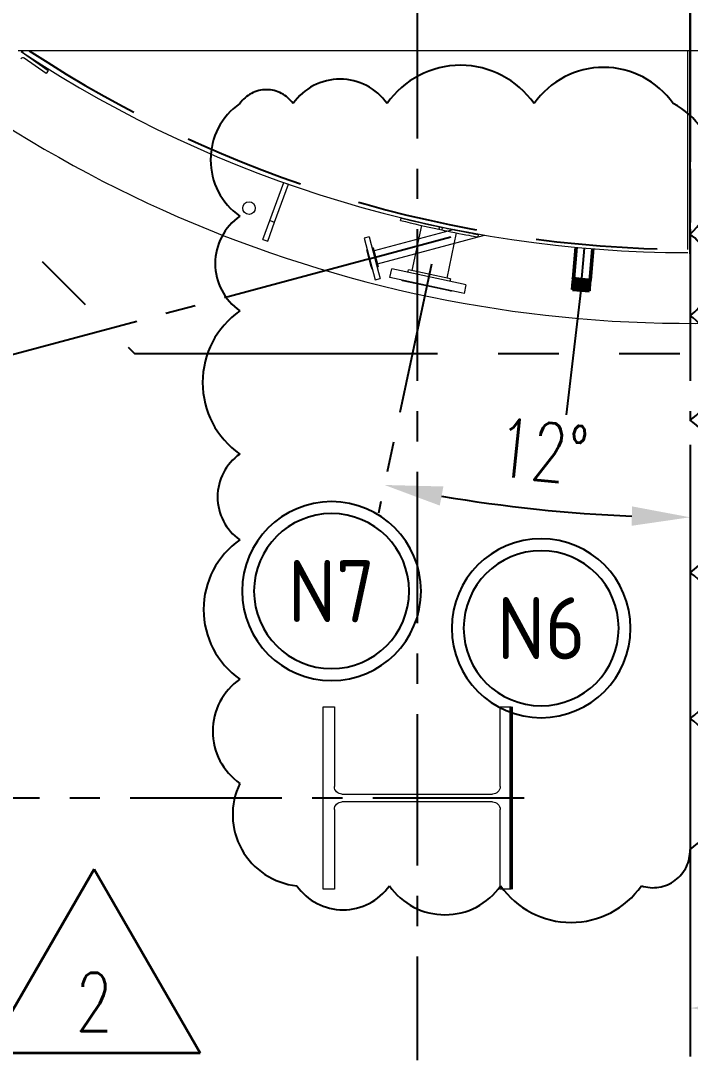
# Model space of a CAD drawing. Header units: inches. Extents: x 0 to 4731, y 0 to 1632.
# Drawn here: x 277.9 to 344.1, y 838.8 to 941.7 of the extents above; entities that cross this region are included whole.
import ezdxf
from ezdxf.enums import TextEntityAlignment as Align

# ---------------------------------------------------------------- set-up
doc = ezdxf.new("R2010")
doc.units = ezdxf.units.IN
doc.header["$LTSCALE"] = 48
doc.header["$MEASUREMENT"] = 0
for name, pattern in [('CENTER', [2, 1.25, -0.25, 0.25, -0.25]), ('CENTER2', [1.125, 0.75, -0.125, 0.125, -0.125]), ('HIDDEN', [0.375, 0.25, -0.125]), ('PHANTOM2', [1.25, 0.625, -0.125, 0.125, -0.125, 0.125, -0.125])]:
    doc.linetypes.add(name, pattern=pattern)
for name, color, linetype, lineweight in [('AM_0', 7, 'Continuous', 50), ('AM_11', 92, 'PHANTOM2', 25), ('AM_4', 93, 'Continuous', 25), ('AM_5', 92, 'Continuous', 25), ('AM_6', 140, 'Continuous', 35), ('AM_7', 142, 'CENTER', 25), ('Equipment-AM_0', 7, 'Continuous', 50), ('Equipment-AM_3', 6, 'HIDDEN', 25), ('Equipment-AM_5', 92, 'Continuous', 25), ('Equipment-AM_7', 142, 'CENTER', 25)]:
    doc.layers.add(name, color=color, linetype=linetype, lineweight=lineweight)
doc.styles.add('simplex', font='simplex.shx', dxfattribs={"width": 0.75})
doc.styles.get("Standard").update_dxf_attribs({"font": 'ROMANS.SHX', "width": 0.7})
doc.styles.add('XT07_0', font='isocp.shx', dxfattribs={"width": 0.9, "height": 7})
doc.dimstyles.new('METSOPOWER_ANSI$2', dxfattribs={"dimtxt": 0.12, "dimasz": 0.12, "dimexe": 0.1, "dimexo": 0.05, "dimgap": 0.06, "dimtad": 1, "dimzin": 12, "dimdsep": 46, "dimlunit": 3, "dimtxsty": 'Standard', "dimcen": 0, "dimclrd": 256, "dimclre": 256, "dimclrt": 140, "dimadec": 0, "dimazin": 2, "dimtp": 0.1, "dimtm": 0.1, "dimtfac": 0.71, "dimtmove": 0, "dimatfit": 3, "dimfxl": 1, "dimtzin": 7, "dimlwd": -1, "dimlwe": -1, "dimarcsym": 1})
doc.dimstyles.new('VALMET_ANSI$2', dxfattribs={"dimtxt": 0.12, "dimasz": 0.12, "dimexe": 0.1, "dimexo": 0.05, "dimgap": 0.06, "dimtad": 1, "dimdec": 5, "dimzin": 7, "dimdsep": 46, "dimlunit": 4, "dimtxsty": 'Standard', "dimcen": 0, "dimclrd": 256, "dimclre": 256, "dimclrt": 140, "dimadec": 0, "dimazin": 2, "dimtp": 0.1, "dimtm": 0.1, "dimtfac": 0.71, "dimtdec": 5, "dimtofl": 0, "dimtmove": 0, "dimatfit": 3, "dimfxl": 1, "dimfrac": 2, "dimtolj": 1, "dimtzin": 7, "dimlwd": -1, "dimlwe": -1, "dimarcsym": 1})

# ---------------------------------------------------------------- blocks, each defined once
blk = doc.blocks.new('*U420')
at = {"layer": 'AM_7', "color": 0, "transparency": 16777216}
blk.add_line((0, -120.12), (0, -24), dxfattribs=at)
blk = doc.blocks.new('ERT')
at = {"layer": 'Equipment-AM_0', "lineweight": 18}
for p, q in [((314.369, 1479.721), (314.004, 1479.721)), ((314.004, 1479.721), (314.004, 1473.701)), ((314.369, 1477.091), (314.369, 1479.721)), ((319.839, 1479.721), (319.839, 1477.091)), ((320.204, 1479.721), (319.839, 1479.721)), ((319.589, 1476.841), (314.619, 1476.841)), ((314.619, 1476.581), (319.589, 1476.581)), ((314.369, 1473.701), (314.369, 1476.331)), ((319.839, 1476.331), (319.839, 1473.701)), ((314.004, 1473.701), (314.369, 1473.701)), ((319.839, 1473.701), (320.204, 1473.701))]:
    blk.add_line(p, q, dxfattribs=at)
at = {"layer": 'Equipment-AM_0'}
blk.add_line((320.204, 1479.721), (320.204, 1473.701), dxfattribs=at)
at = {"layer": 'Equipment-AM_0', "lineweight": 18}
for centre, start, end in [((314.619, 1477.091), 180, 270), ((319.589, 1477.091), 270, 0), ((314.619, 1476.331), 90, 180), ((319.589, 1476.331), 0, 90)]:
    blk.add_arc(centre, 0.25, start, end, dxfattribs=at)
blk = doc.blocks.new('*D607')
at = {"layer": 'Defpoints', "color": 0, "transparency": 16777216}
for p in [(344.1, 1497.03), (370.47, 921.64), (344.1, 902.08), (381.35, 873.24), (358.46, 844.44)]:
    blk.add_point(p, dxfattribs=at)
at = {"layer": 'Equipment-AM_5', "linetype": 'ByBlock', "transparency": 16777216}
for p, q in [((344.1, 899.68), (344.1, 839.11)), ((381.87, 870.89), (387.92, 843.97))]:
    blk.add_line(p, q, dxfattribs=at)
blk.add_arc((344.1, 1038.94), 195.03, 271.6922, 280.9748, dxfattribs=at)
at = {"layer": 'Equipment-AM_5', "transparency": 16777216}
for points in [[(381.04, 848.41), (381.43, 846.53), (386.87, 848.65)], [(349.88, 843.03), (349.85, 844.95), (344.1, 843.91)]]:
    blk.add_solid(points, dxfattribs=at)
at = {"layer": 'Equipment-AM_5', "color": 140, "transparency": 16777216, "insert": (364.98, 850.82), "char_height": 5.76, "attachment_point": 5, "rotation": 6.3335, "bg_fill": 3, "box_fill_scale": 1.25, "bg_fill_color": 256, "bg_fill_true_color": 13158600, "bg_fill_transparency": 0}
blk.add_mtext('12.7°', dxfattribs=at)
blk = doc.blocks.new('XA16S')
at = {"layer": 'AM_4'}
for radius in [7.5, 6.5]:
    blk.add_circle((0, -7.5), radius, dxfattribs=at)
at = {"layer": 'AM_6', "style": 'XT07_0', "width": 0.9}
blk.add_attdef('?', text='', height=7, dxfattribs=at).set_placement((0, -7.5), align=Align.MIDDLE)
blk = doc.blocks.new('*D683')
at = {"layer": 'Defpoints', "color": 0, "transparency": 16777216}
for p in [(344.1, 1497.03), (318.52, 917.56), (344.1, 902.08), (323.85, 893.94), (313.25, 892.9)]:
    blk.add_point(p, dxfattribs=at)
at = {"layer": 'Equipment-AM_5', "linetype": 'ByBlock', "transparency": 16777216}
blk.add_line((344.1, 899.68), (344.1, 887.71), dxfattribs=at)
blk.add_arc((344.1, 1037.43), 144.92, 260.2278, 267.7226, dxfattribs=at)
at = {"layer": 'Equipment-AM_5', "transparency": 16777216}
for points in [[(319.33, 893.67), (319.69, 895.56), (313.85, 895.71)], [(338.36, 893.59), (338.33, 891.67), (344.1, 892.51)]]:
    blk.add_solid(points, dxfattribs=at)
at = {"layer": 'Equipment-AM_5', "color": 140, "transparency": 16777216, "insert": (329.5, 899.04), "char_height": 5.76, "attachment_point": 5, "rotation": 353.9752}
blk.add_mtext('\\A1;12°', dxfattribs=at)
blk = doc.blocks.new('*D684')
at = {"layer": 'Defpoints', "color": 0, "transparency": 16777216}
for p in [(344.1, 1497.03), (340.01, 1439.29), (331.84, 1438.76), (333.28, 1426.43), (344.1, 902.08)]:
    blk.add_point(p, dxfattribs=at)
at = {"layer": 'Equipment-AM_5', "linetype": 'ByBlock', "transparency": 16777216}
blk.add_arc((344.1, 1333.9), 105.47, 93.1295, 93.5419, dxfattribs=at)
at = {"layer": 'Equipment-AM_5', "transparency": 16777216}
for points in [[(337.67, 1438.21), (337.5, 1440.12), (331.85, 1438.65)], [(338.32, 1440.17), (338.37, 1438.25), (344.1, 1439.37)]]:
    blk.add_solid(points, dxfattribs=at)
at = {"layer": 'Equipment-AM_5', "color": 140, "transparency": 16777216, "insert": (337.53, 1444.93), "char_height": 5.76, "attachment_point": 5, "rotation": 3.3888}
blk.add_mtext('\\A1;7°', dxfattribs=at)
blk = doc.blocks.new('Revision Triangle')
at = {"layer": 'AM_6'}
for p, q in [((-0.2188, 0), (0, 0.3789)), ((0, 0.3789), (0.2188, 0)), ((-0.2188, 0), (0.2188, 0))]:
    blk.add_line(p, q, dxfattribs=at)
at = {"layer": 'AM_6', "style": 'simplex', "width": 0.75}
blk.add_attdef('X', text='', height=0.12, dxfattribs=at).set_placement((-0.0001, 0.0447), align=Align.CENTER)

msp = doc.modelspace()

# ---------------------------------------------------------------- linework, layer by layer
at = {"layer": 'AM_0'}
for p, q in [((332.554196, 916.151345), (332.840247, 919.264599)), ((334.493655, 919.116755), (334.202659, 915.949671)), ((332.545047, 916.051765), (332.54619, 916.064212)), ((332.554196, 916.151345), (332.54619, 916.064212)), ((332.54619, 916.064212), (332.602949, 916.090379)), ((332.5938, 915.990798), (332.596087, 916.015693)), ((332.602949, 916.090379), (332.605237, 916.115274)), ((332.454694, 915.068407), (332.4627, 915.15554)), ((332.454694, 915.068407), (334.107731, 914.916523)), ((332.4627, 915.15554), (332.463844, 915.167987)), ((332.47185, 915.25512), (332.472993, 915.267568)), ((332.480999, 915.354701), (332.482143, 915.367148)), ((332.490149, 915.454281), (332.491293, 915.466729)), ((332.499299, 915.553862), (332.500442, 915.566309)), ((332.508448, 915.653442), (332.509592, 915.66589)), ((332.517598, 915.753023), (332.518742, 915.76547)), ((332.520603, 915.194154), (332.52289, 915.219049)), ((332.526747, 915.852603), (332.527891, 915.865051)), ((332.529752, 915.293734), (332.53204, 915.318629)), ((332.535897, 915.952184), (332.537041, 915.964632)), ((332.538902, 915.393315), (332.541189, 915.41821)), ((332.548052, 915.492895), (332.550339, 915.517791)), ((332.557201, 915.592476), (332.559489, 915.617371)), ((332.566351, 915.692056), (332.568638, 915.716952)), ((332.5755, 915.791637), (332.577788, 915.816532)), ((332.58465, 915.891218), (332.586937, 915.916113)), ((334.063553, 915.02728), (334.06129, 915.002651)), ((334.072703, 915.12686), (334.07044, 915.102231)), ((334.081852, 915.226441), (334.079589, 915.201812)), ((334.091002, 915.326021), (334.088739, 915.301392)), ((334.100152, 915.425602), (334.097889, 915.400973)), ((334.109301, 915.525183), (334.107038, 915.500553)), ((334.112306, 914.966313), (334.107731, 914.916523)), ((334.118451, 915.624763), (334.116188, 915.600134)), ((334.121456, 915.065894), (334.120312, 915.053446)), ((334.1276, 915.724344), (334.125338, 915.699714)), ((334.130605, 915.165474), (334.129462, 915.153027)), ((334.13675, 915.823924), (334.134487, 915.799295)), ((334.139755, 915.265055), (334.138611, 915.252607)), ((334.1459, 915.923505), (334.143637, 915.898875)), ((334.148905, 915.364636), (334.147761, 915.352188)), ((334.158054, 915.464216), (334.15691, 915.451769)), ((334.167204, 915.563797), (334.16606, 915.551349)), ((334.176353, 915.663377), (334.17521, 915.65093)), ((334.185503, 915.762958), (334.184359, 915.75051)), ((334.194653, 915.862538), (334.193509, 915.850091))]:
    msp.add_line(p, q, dxfattribs=at)
at = {"layer": 'AM_0', "flags": 128}
for points in [[(332.542246, 915.965889), (332.570505, 915.978991), (332.59876, 915.992094)], [(334.190871, 915.849823), (334.193509, 915.850091), (334.178045, 915.854609), (334.130975, 915.862142), (334.054832, 915.872272), (333.953136, 915.884682), (333.82739, 915.899437), (333.684356, 915.915742), (333.531034, 915.93288), (333.369278, 915.950928), (333.207521, 915.968976), (333.054199, 915.986113), (332.911166, 916.002419), (332.785419, 916.017173), (332.683723, 916.029583), (332.607581, 916.039713), (332.560511, 916.047246), (332.545047, 916.051765)], [(334.192108, 915.863282), (334.179189, 915.867057), (334.132119, 915.87459), (334.055976, 915.88472), (333.95428, 915.89713), (333.828534, 915.911884), (333.6855, 915.92819), (333.532178, 915.945327), (333.370421, 915.963375), (333.208665, 915.981423), (333.055343, 915.998561), (332.912309, 916.014866), (332.786563, 916.029621), (332.684867, 916.04203), (332.608724, 916.052161), (332.561654, 916.059694), (332.54619, 916.064212)], [(332.600729, 916.013515), (332.575334, 916.031547), (332.549936, 916.049579)], [(334.200021, 915.949404), (334.202659, 915.949671), (334.187194, 915.95419), (334.140125, 915.961723), (334.063982, 915.971853), (333.962286, 915.984263), (333.836539, 915.999017), (333.693506, 916.015323), (333.540184, 916.03246), (333.378427, 916.050508), (333.216671, 916.068556), (333.063349, 916.085694), (332.920315, 916.101999), (332.794569, 916.116754), (332.692873, 916.129163), (332.61673, 916.139294), (332.56966, 916.146826), (332.554196, 916.151345)], [(332.609878, 916.113096), (332.584483, 916.131128), (332.559086, 916.14916)], [(334.13196, 915.799796), (334.120026, 915.803453), (334.076044, 915.810702), (334.004886, 915.820375), (333.90984, 915.832173), (333.792313, 915.846173), (333.658625, 915.861619), (333.51532, 915.877836), (333.364131, 915.894914), (333.212942, 915.911991), (333.069637, 915.928208), (332.93595, 915.943655), (332.818423, 915.957654), (332.723376, 915.969453), (332.652218, 915.979125), (332.608237, 915.986374), (332.5938, 915.990798)], [(334.141109, 915.899377), (334.129175, 915.903034), (334.085194, 915.910283), (334.014035, 915.919955), (333.918989, 915.931754), (333.801462, 915.945753), (333.667775, 915.9612), (333.52447, 915.977417), (333.373281, 915.994494), (333.222092, 916.011571), (333.078787, 916.027788), (332.945099, 916.043235), (332.827572, 916.057234), (332.732526, 916.069033), (332.661368, 916.078705), (332.617386, 916.085954), (332.602949, 916.090379)], [(334.13675, 915.823924), (334.122313, 915.828348), (334.078332, 915.835598), (334.007173, 915.84527), (333.912127, 915.857069), (333.7946, 915.871068), (333.660913, 915.886515), (333.517607, 915.902732), (333.366419, 915.919809), (333.21523, 915.936886), (333.071924, 915.953103), (332.938237, 915.96855), (332.82071, 915.982549), (332.725664, 915.994348), (332.654505, 916.00402), (332.610524, 916.011269), (332.604323, 916.013169)], [(334.1459, 915.923505), (334.131463, 915.927929), (334.087481, 915.935178), (334.016323, 915.94485), (333.921277, 915.956649), (333.80375, 915.970648), (333.670062, 915.986095), (333.526757, 916.002312), (333.375568, 916.019389), (333.224379, 916.036466), (333.081074, 916.052683), (332.947387, 916.06813), (332.82986, 916.082129), (332.734813, 916.093928), (332.663655, 916.1036), (332.619674, 916.11085), (332.613473, 916.11275)], [(334.109761, 914.967057), (334.096842, 914.970832), (334.049772, 914.978365), (333.97363, 914.988495), (333.871933, 915.000905), (333.746187, 915.015659), (333.603153, 915.031965), (333.449831, 915.049102), (333.288075, 915.06715), (333.126319, 915.085198), (332.972997, 915.102336), (332.829963, 915.118641), (332.704217, 915.133396), (332.60252, 915.145806), (332.526378, 915.155936), (332.479308, 915.163469), (332.463844, 915.167987), (332.472914, 915.168907)], [(332.46905, 915.169245), (332.497308, 915.182347), (332.525563, 915.195449)], [(334.117674, 915.053179), (334.120312, 915.053446), (334.104848, 915.057965), (334.057778, 915.065498), (333.981636, 915.075628), (333.879939, 915.088038), (333.754193, 915.102792), (333.611159, 915.119098), (333.457837, 915.136235), (333.296081, 915.154283), (333.134324, 915.172331), (332.981003, 915.189469), (332.837969, 915.205774), (332.712223, 915.220529), (332.610526, 915.232939), (332.534384, 915.243069), (332.487314, 915.250602), (332.47185, 915.25512)], [(334.118911, 915.066637), (334.105992, 915.070412), (334.058922, 915.077945), (333.982779, 915.088076), (333.881083, 915.100485), (333.755337, 915.11524), (333.612303, 915.131545), (333.458981, 915.148683), (333.297225, 915.166731), (333.135468, 915.184779), (332.982146, 915.201916), (332.839113, 915.218222), (332.713366, 915.232976), (332.61167, 915.245386), (332.535527, 915.255516), (332.488458, 915.263049), (332.472993, 915.267568), (332.482064, 915.268487)], [(332.527532, 915.216871), (332.502137, 915.234903), (332.476739, 915.252935)], [(332.478199, 915.268825), (332.506457, 915.281927), (332.534713, 915.29503)], [(334.126824, 915.152759), (334.129462, 915.153027), (334.113998, 915.157545), (334.066928, 915.165078), (333.990785, 915.175209), (333.889089, 915.187618), (333.763343, 915.202373), (333.620309, 915.218678), (333.466987, 915.235816), (333.305231, 915.253864), (333.143474, 915.271912), (332.990152, 915.289049), (332.847118, 915.305355), (332.721372, 915.320109), (332.619676, 915.332519), (332.543533, 915.342649), (332.496463, 915.350182), (332.480999, 915.354701)], [(334.130605, 915.165474), (334.115141, 915.169993), (334.068071, 915.177526), (333.991929, 915.187656), (333.890233, 915.200066), (333.764486, 915.21482), (333.621453, 915.231126), (333.468131, 915.248263), (333.306374, 915.266311), (333.144618, 915.284359), (332.991296, 915.301497), (332.848262, 915.317802), (332.722516, 915.332557), (332.62082, 915.344967), (332.544677, 915.355097), (332.497607, 915.36263), (332.482143, 915.367148), (332.491213, 915.368068)], [(332.536681, 915.316452), (332.511286, 915.334484), (332.485889, 915.352516)], [(332.487349, 915.368406), (332.515607, 915.381508), (332.543863, 915.39461)], [(334.135974, 915.25234), (334.138611, 915.252607), (334.123147, 915.257126), (334.076077, 915.264659), (333.999935, 915.274789), (333.898239, 915.287199), (333.772492, 915.301953), (333.629458, 915.318259), (333.476137, 915.335396), (333.31438, 915.353444), (333.152624, 915.371492), (332.999302, 915.38863), (332.856268, 915.404935), (332.730522, 915.41969), (332.628825, 915.4321), (332.552683, 915.44223), (332.505613, 915.449763), (332.490149, 915.454281)], [(334.139755, 915.265055), (334.124291, 915.269574), (334.077221, 915.277107), (334.001078, 915.287237), (333.899382, 915.299647), (333.773636, 915.314401), (333.630602, 915.330706), (333.47728, 915.347844), (333.315524, 915.365892), (333.153767, 915.38394), (333.000446, 915.401077), (332.857412, 915.417383), (332.731665, 915.432137), (332.629969, 915.444547), (332.553827, 915.454677), (332.506757, 915.46221), (332.491293, 915.466729), (332.500363, 915.467648)], [(332.545831, 915.416032), (332.520436, 915.434064), (332.495038, 915.452096)], [(332.496498, 915.467986), (332.524757, 915.481089), (332.553012, 915.494191)], [(334.145123, 915.351921), (334.147761, 915.352188), (334.132297, 915.356707), (334.085227, 915.364239), (334.009084, 915.37437), (333.907388, 915.386779), (333.781642, 915.401534), (333.638608, 915.417839), (333.485286, 915.434977), (333.32353, 915.453025), (333.161773, 915.471073), (333.008451, 915.48821), (332.865418, 915.504516), (332.739671, 915.51927), (332.637975, 915.53168), (332.561832, 915.54181), (332.514763, 915.549343), (332.499299, 915.553862)], [(334.14636, 915.365379), (334.13344, 915.369154), (334.086371, 915.376687), (334.010228, 915.386817), (333.908532, 915.399227), (333.782786, 915.413981), (333.639752, 915.430287), (333.48643, 915.447424), (333.324673, 915.465472), (333.162917, 915.483521), (333.009595, 915.500658), (332.866561, 915.516963), (332.740815, 915.531718), (332.639119, 915.544128), (332.562976, 915.554258), (332.515906, 915.561791), (332.500442, 915.566309), (332.509513, 915.567229)], [(332.55498, 915.515613), (332.529586, 915.533645), (332.504188, 915.551677)], [(332.505648, 915.567567), (332.533906, 915.580669), (332.562162, 915.593771)], [(334.154273, 915.451501), (334.15691, 915.451769), (334.141446, 915.456287), (334.094377, 915.46382), (334.018234, 915.47395), (333.916538, 915.48636), (333.790791, 915.501114), (333.647758, 915.51742), (333.494436, 915.534557), (333.332679, 915.552605), (333.170923, 915.570654), (333.017601, 915.587791), (332.874567, 915.604096), (332.748821, 915.618851), (332.647125, 915.631261), (332.570982, 915.641391), (332.523912, 915.648924), (332.508448, 915.653442)], [(334.155509, 915.46496), (334.14259, 915.468735), (334.09552, 915.476268), (334.019378, 915.486398), (333.917681, 915.498808), (333.791935, 915.513562), (333.648901, 915.529868), (333.495579, 915.547005), (333.333823, 915.565053), (333.172067, 915.583101), (333.018745, 915.600238), (332.875711, 915.616544), (332.749965, 915.631298), (332.648268, 915.643708), (332.572126, 915.653838), (332.525056, 915.661371), (332.509592, 915.66589), (332.518662, 915.666809)], [(332.56413, 915.615193), (332.538735, 915.633225), (332.513338, 915.651257)], [(332.514798, 915.667147), (332.543056, 915.68025), (332.571311, 915.693352)], [(334.163423, 915.551082), (334.16606, 915.551349), (334.150596, 915.555868), (334.103526, 915.563401), (334.027384, 915.573531), (333.925687, 915.585941), (333.799941, 915.600695), (333.656907, 915.617001), (333.503585, 915.634138), (333.341829, 915.652186), (333.180073, 915.670234), (333.026751, 915.687371), (332.883717, 915.703677), (332.757971, 915.718431), (332.656274, 915.730841), (332.580132, 915.740971), (332.533062, 915.748504), (332.517598, 915.753023)], [(334.164659, 915.56454), (334.15174, 915.568315), (334.10467, 915.575848), (334.028527, 915.585978), (333.926831, 915.598388), (333.801085, 915.613143), (333.658051, 915.629448), (333.504729, 915.646585), (333.342973, 915.664634), (333.181216, 915.682682), (333.027894, 915.699819), (332.884861, 915.716125), (332.759114, 915.730879), (332.657418, 915.743289), (332.581275, 915.753419), (332.534206, 915.760952), (332.518742, 915.76547), (332.527812, 915.76639)], [(334.058763, 915.003152), (334.046829, 915.006809), (334.002847, 915.014058), (333.931689, 915.02373), (333.836643, 915.035529), (333.719116, 915.049528), (333.585428, 915.064975), (333.442123, 915.081192), (333.290934, 915.098269), (333.139745, 915.115346), (332.99644, 915.131563), (332.862753, 915.14701), (332.745226, 915.161009), (332.65018, 915.172808), (332.579021, 915.18248), (332.53504, 915.18973), (332.520603, 915.194154)], [(332.57328, 915.714774), (332.547885, 915.732806), (332.522487, 915.750838)], [(332.523947, 915.766728), (332.552205, 915.77983), (332.580461, 915.792932)], [(334.172572, 915.650662), (334.17521, 915.65093), (334.159746, 915.655448), (334.112676, 915.662981), (334.036533, 915.673111), (333.934837, 915.685521), (333.809091, 915.700275), (333.666057, 915.716581), (333.512735, 915.733718), (333.350979, 915.751767), (333.189222, 915.769815), (333.0359, 915.786952), (332.892866, 915.803258), (332.76712, 915.818012), (332.665424, 915.830422), (332.589281, 915.840552), (332.542212, 915.848085), (332.526747, 915.852603)], [(334.176353, 915.663377), (334.160889, 915.667896), (334.11382, 915.675429), (334.037677, 915.685559), (333.935981, 915.697969), (333.810234, 915.712723), (333.667201, 915.729029), (333.513879, 915.746166), (333.352122, 915.764214), (333.190366, 915.782262), (333.037044, 915.7994), (332.89401, 915.815705), (332.768264, 915.830459), (332.666568, 915.842869), (332.590425, 915.852999), (332.543355, 915.860532), (332.527891, 915.865051), (332.536961, 915.865971)], [(334.067912, 915.102732), (334.055978, 915.106389), (334.011997, 915.113639), (333.940839, 915.123311), (333.845792, 915.13511), (333.728265, 915.149109), (333.594578, 915.164556), (333.451273, 915.180773), (333.300084, 915.19785), (333.148895, 915.214927), (333.00559, 915.231144), (332.871902, 915.246591), (332.754375, 915.26059), (332.659329, 915.272389), (332.588171, 915.282061), (332.544189, 915.28931), (332.529752, 915.293734)], [(334.063553, 915.02728), (334.049116, 915.031704), (334.005135, 915.038953), (333.933976, 915.048625), (333.83893, 915.060424), (333.721403, 915.074423), (333.587716, 915.08987), (333.444411, 915.106087), (333.293222, 915.123164), (333.142033, 915.140241), (332.998728, 915.156458), (332.86504, 915.171905), (332.747513, 915.185904), (332.652467, 915.197703), (332.581308, 915.207376), (332.537327, 915.214625), (332.531126, 915.216525)], [(332.582429, 915.814354), (332.557034, 915.832386), (332.531637, 915.850418)], [(332.533097, 915.866309), (332.561355, 915.879411), (332.589611, 915.892513)], [(334.181722, 915.750243), (334.184359, 915.75051), (334.168895, 915.755029), (334.121825, 915.762562), (334.045683, 915.772692), (333.943987, 915.785102), (333.81824, 915.799856), (333.675206, 915.816162), (333.521885, 915.833299), (333.360128, 915.851347), (333.198372, 915.869395), (333.04505, 915.886533), (332.902016, 915.902838), (332.77627, 915.917592), (332.674574, 915.930002), (332.598431, 915.940132), (332.551361, 915.947665), (332.535897, 915.952184)], [(334.185503, 915.762958), (334.170039, 915.767476), (334.122969, 915.775009), (334.046827, 915.785139), (333.94513, 915.797549), (333.819384, 915.812304), (333.67635, 915.828609), (333.523028, 915.845747), (333.361272, 915.863795), (333.199515, 915.881843), (333.046194, 915.89898), (332.90316, 915.915286), (332.777413, 915.93004), (332.675717, 915.94245), (332.599575, 915.95258), (332.552505, 915.960113), (332.537041, 915.964632), (332.546111, 915.965551)], [(334.077062, 915.202313), (334.065128, 915.20597), (334.021147, 915.213219), (333.949988, 915.222891), (333.854942, 915.23469), (333.737415, 915.248689), (333.603728, 915.264136), (333.460422, 915.280353), (333.309233, 915.29743), (333.158045, 915.314507), (333.014739, 915.330724), (332.881052, 915.346171), (332.763525, 915.36017), (332.668479, 915.371969), (332.59732, 915.381641), (332.553339, 915.388891), (332.538902, 915.393315)], [(334.072703, 915.12686), (334.058266, 915.131285), (334.014284, 915.138534), (333.943126, 915.148206), (333.84808, 915.160005), (333.730553, 915.174004), (333.596865, 915.189451), (333.45356, 915.205668), (333.302371, 915.222745), (333.151182, 915.239822), (333.007877, 915.256039), (332.87419, 915.271486), (332.756663, 915.285485), (332.661617, 915.297284), (332.590458, 915.306956), (332.546477, 915.314205), (332.540276, 915.316105)], [(332.591579, 915.913935), (332.566184, 915.931967), (332.540786, 915.949999)], [(334.086211, 915.301893), (334.074277, 915.305551), (334.030296, 915.3128), (333.959138, 915.322472), (333.864092, 915.334271), (333.746565, 915.34827), (333.612877, 915.363717), (333.469572, 915.379934), (333.318383, 915.397011), (333.167194, 915.414088), (333.023889, 915.430305), (332.890202, 915.445752), (332.772675, 915.459751), (332.677628, 915.47155), (332.60647, 915.481222), (332.562489, 915.488471), (332.548052, 915.492895)], [(334.081852, 915.226441), (334.067415, 915.230865), (334.023434, 915.238114), (333.952276, 915.247786), (333.857229, 915.259585), (333.739702, 915.273584), (333.606015, 915.289031), (333.46271, 915.305248), (333.311521, 915.322325), (333.160332, 915.339403), (333.017027, 915.35562), (332.883339, 915.371066), (332.765812, 915.385066), (332.670766, 915.396864), (332.599608, 915.406537), (332.555626, 915.413786), (332.549426, 915.415686)], [(334.095361, 915.401474), (334.083427, 915.405131), (334.039446, 915.41238), (333.968287, 915.422052), (333.873241, 915.433851), (333.755714, 915.44785), (333.622027, 915.463297), (333.478722, 915.479514), (333.327533, 915.496591), (333.176344, 915.513669), (333.033039, 915.529886), (332.899351, 915.545332), (332.781824, 915.559331), (332.686778, 915.57113), (332.61562, 915.580803), (332.571638, 915.588052), (332.557201, 915.592476)], [(334.091002, 915.326021), (334.076565, 915.330446), (334.032584, 915.337695), (333.961425, 915.347367), (333.866379, 915.359166), (333.748852, 915.373165), (333.615165, 915.388612), (333.471859, 915.404829), (333.32067, 915.421906), (333.169482, 915.438983), (333.026176, 915.4552), (332.892489, 915.470647), (332.774962, 915.484646), (332.679916, 915.496445), (332.608757, 915.506117), (332.564776, 915.513366), (332.558575, 915.515267)], [(334.104511, 915.501054), (334.092577, 915.504712), (334.048595, 915.511961), (333.977437, 915.521633), (333.882391, 915.533432), (333.764864, 915.547431), (333.631176, 915.562878), (333.487871, 915.579095), (333.336682, 915.596172), (333.185493, 915.613249), (333.042188, 915.629466), (332.908501, 915.644913), (332.790974, 915.658912), (332.695928, 915.670711), (332.624769, 915.680383), (332.580788, 915.687632), (332.566351, 915.692056)], [(334.100152, 915.425602), (334.085714, 915.430026), (334.041733, 915.437275), (333.970575, 915.446948), (333.875529, 915.458746), (333.758002, 915.472746), (333.624314, 915.488192), (333.481009, 915.504409), (333.32982, 915.521487), (333.178631, 915.538564), (333.035326, 915.554781), (332.901639, 915.570227), (332.784112, 915.584227), (332.689065, 915.596025), (332.617907, 915.605698), (332.573926, 915.612947), (332.567725, 915.614847)], [(334.11366, 915.600635), (334.101726, 915.604292), (334.057745, 915.611541), (333.986587, 915.621213), (333.89154, 915.633012), (333.774013, 915.647011), (333.640326, 915.662458), (333.497021, 915.678675), (333.345832, 915.695752), (333.194643, 915.71283), (333.051338, 915.729047), (332.91765, 915.744493), (332.800123, 915.758493), (332.705077, 915.770291), (332.633919, 915.779964), (332.589938, 915.787213), (332.5755, 915.791637)], [(334.109301, 915.525183), (334.094864, 915.529607), (334.050883, 915.536856), (333.979724, 915.546528), (333.884678, 915.558327), (333.767151, 915.572326), (333.633464, 915.587773), (333.490159, 915.60399), (333.33897, 915.621067), (333.187781, 915.638144), (333.044476, 915.654361), (332.910788, 915.669808), (332.793261, 915.683807), (332.698215, 915.695606), (332.627057, 915.705278), (332.583075, 915.712527), (332.576874, 915.714428)], [(334.12281, 915.700216), (334.110876, 915.703873), (334.066895, 915.711122), (333.995736, 915.720794), (333.90069, 915.732593), (333.783163, 915.746592), (333.649476, 915.762039), (333.50617, 915.778256), (333.354982, 915.795333), (333.203793, 915.81241), (333.060487, 915.828627), (332.9268, 915.844074), (332.809273, 915.858073), (332.714227, 915.869872), (332.643068, 915.879544), (332.599087, 915.886793), (332.58465, 915.891218)], [(334.118451, 915.624763), (334.104014, 915.629187), (334.060032, 915.636436), (333.988874, 915.646109), (333.893828, 915.657907), (333.776301, 915.671907), (333.642613, 915.687353), (333.499308, 915.70357), (333.348119, 915.720648), (333.19693, 915.737725), (333.053625, 915.753942), (332.919938, 915.769389), (332.802411, 915.783388), (332.707365, 915.795187), (332.636206, 915.804859), (332.592225, 915.812108), (332.586024, 915.814008)], [(334.1276, 915.724344), (334.113163, 915.728768), (334.069182, 915.736017), (333.998024, 915.745689), (333.902977, 915.757488), (333.78545, 915.771487), (333.651763, 915.786934), (333.508458, 915.803151), (333.357269, 915.820228), (333.20608, 915.837305), (333.062775, 915.853522), (332.929087, 915.868969), (332.81156, 915.882968), (332.716514, 915.894767), (332.645356, 915.904439), (332.601375, 915.911688), (332.595174, 915.913589)], [(334.060861, 915.002954), (334.086394, 914.9849), (334.111928, 914.966845)], [(334.119843, 915.052992), (334.091447, 915.039893), (334.063529, 915.027014)], [(334.070011, 915.102535), (334.095544, 915.08448), (334.121078, 915.066426)], [(334.128993, 915.152573), (334.100596, 915.139474), (334.072678, 915.126594)], [(334.07916, 915.202115), (334.104693, 915.184061), (334.130227, 915.166006)], [(334.138142, 915.252153), (334.109746, 915.239054), (334.081828, 915.226175)], [(334.08831, 915.301696), (334.113843, 915.283641), (334.139377, 915.265587)], [(334.147292, 915.351734), (334.118896, 915.338635), (334.090978, 915.325756)], [(334.097459, 915.401276), (334.122992, 915.383222), (334.148526, 915.365167)], [(334.156442, 915.451314), (334.128045, 915.438215), (334.100127, 915.425336)], [(334.106609, 915.500857), (334.132142, 915.482802), (334.157676, 915.464748)], [(334.165591, 915.550895), (334.137195, 915.537796), (334.109277, 915.524917)], [(334.115759, 915.600437), (334.141292, 915.582383), (334.166826, 915.564329)], [(334.174741, 915.650475), (334.146344, 915.637376), (334.118426, 915.624497)], [(334.124908, 915.700018), (334.150441, 915.681964), (334.175975, 915.663909)], [(334.183891, 915.750056), (334.155494, 915.736957), (334.127576, 915.724078)], [(334.134058, 915.799598), (334.159591, 915.781544), (334.185125, 915.76349)], [(334.19304, 915.849637), (334.164644, 915.836537), (334.136726, 915.823658)], [(334.143207, 915.899179), (334.16874, 915.881125), (334.194274, 915.86307)], [(334.20219, 915.949217), (334.173793, 915.936118), (334.145875, 915.923239)]]:
    msp.add_lwpolyline(points, dxfattribs=at)
at = {"layer": 'AM_11'}
for p, q in [((212.104193, 985.71108), (289.104193, 908.71108)), ((289.104193, 908.71108), (358.799986, 908.71108))]:
    msp.add_line(p, q, dxfattribs=at)
at = {"layer": 'AM_7', "ltscale": 0.25}
for p, q in [((344.104193, 1422.71108), (344.104193, 919.033421)), ((320.433879, 920.239006), (312.33216, 918.068157)), ((312.515172, 918.117195), (273.200103, 907.582754)), ((318.515242, 917.557201), (313.252391, 892.902575))]:
    msp.add_line(p, q, dxfattribs=at)
at = {"layer": 'Equipment-AM_0', "lineweight": 18}
for p, q in [((414.751203, 938.70108), (277.604193, 938.70108)), ((277.891938, 938.640223), (280.568317, 936.762683)), ((278.104193, 938.491321), (278.036077, 938.689712)), ((343.874079, 919.034261), (343.874079, 938.70108)), ((344.072943, 938.70108), (344.072943, 919.211084)), ((280.358698, 936.463877), (278.205659, 937.974282)), ((280.568317, 936.762683), (280.358698, 936.463877)), ((302.511579, 921.897121), (303.879721, 925.653608)), ((302.981389, 921.726012), (304.350258, 925.484495)), ((304.115353, 925.57005), (304.350258, 925.484495)), ((301.827144, 920.017879), (302.511579, 921.897121)), ((302.296955, 919.84677), (302.981389, 921.726012)), ((302.511579, 921.897121), (302.981389, 921.726012)), ((315.44709, 921.895895), (315.507538, 922.141573)), ((316.59193, 916.929993), (317.546121, 921.400044)), ((317.598306, 921.644515), (317.603755, 921.670042)), ((319.304665, 921.267806), (319.25247, 921.023315)), ((319.303489, 921.268057), (319.304665, 921.267806)), ((319.304665, 921.267806), (319.574186, 921.210575)), ((319.574186, 921.210575), (319.522526, 920.965971)), ((312.325503, 920.266335), (311.84254, 920.136926)), ((311.84254, 920.136926), (312.781432, 916.632931)), ((312.325503, 920.266335), (313.264395, 916.762341)), ((320.752547, 921.005087), (312.82606, 918.881192)), ((313.166407, 917.610999), (323.756897, 920.448712)), ((319.25247, 921.023315), (319.522526, 920.965971)), ((320.969018, 920.669447), (320.014814, 916.199334)), ((321.028262, 920.946981), (321.021214, 920.913967)), ((323.132684, 920.513885), (323.087548, 920.26494)), ((301.827144, 920.017879), (302.296955, 919.84677)), ((312.745503, 919.181836), (312.624762, 919.149484)), ((312.745503, 919.181836), (313.173527, 917.584427)), ((312.133711, 919.050259), (312.073341, 919.034083)), ((312.073341, 919.034083), (312.515172, 917.385145)), ((312.515172, 917.385145), (312.590979, 917.102231)), ((312.590979, 917.102231), (312.651349, 917.118408)), ((313.126224, 917.278002), (313.246965, 917.310355)), ((313.173527, 917.584427), (313.246965, 917.310355)), ((314.401141, 916.2473), (314.583806, 917.103021)), ((321.639396, 915.596913), (314.583806, 917.103021)), ((316.173003, 916.763786), (316.225192, 917.008278)), ((320.22336, 916.154817), (316.225192, 917.008278)), ((312.781432, 916.632931), (312.942521, 916.031741)), ((312.942521, 916.031741), (313.425484, 916.161151)), ((313.264395, 916.762341), (313.425484, 916.161151)), ((321.456731, 914.741192), (314.401141, 916.2473)), ((315.610553, 915.925227), (315.6236, 915.98635)), ((320.381552, 916.121049), (320.22336, 916.154817)), ((320.381552, 916.121049), (320.329362, 915.876557)), ((320.314279, 914.921155), (315.610553, 915.925227)), ((320.513435, 914.942551), (320.500387, 914.881428)), ((321.918558, 915.537322), (321.639396, 915.596913)), ((321.918558, 915.537322), (321.735893, 914.681601)), ((320.500387, 914.881428), (320.314279, 914.921155)), ((321.735893, 914.681601), (321.456731, 914.741192))]:
    msp.add_line(p, q, dxfattribs=at)
at = {"layer": 'Equipment-AM_0', "lineweight": 18, "flags": 128}
for points in [[(319.574186, 921.210575), (319.818193, 921.159294), (320.06018, 921.108934), (320.474319, 921.023911), (320.875328, 920.942947), (321.255645, 920.867397), (321.611381, 920.797852), (321.93942, 920.734655), (322.233585, 920.678744), (322.49104, 920.630408), (322.709242, 920.589877), (322.884076, 920.557691), (323.01346, 920.534026), (323.096407, 920.518933), (323.131301, 920.512609), (323.128295, 920.513153)], [(319.241499, 921.025658), (319.251129, 921.023602), (319.25247, 921.023315)], [(319.522526, 920.965971), (319.771425, 920.913666), (320.018216, 920.86232), (320.433537, 920.777086), (320.835597, 920.695941), (321.216799, 920.620245), (321.5732, 920.550598), (321.901689, 920.48734), (322.19604, 920.431416), (322.452968, 920.383197), (322.670438, 920.342815), (322.844309, 920.310815), (322.972264, 920.287416), (323.0537, 920.272599), (323.08702, 920.266562), (323.084199, 920.267072)]]:
    msp.add_lwpolyline(points, dxfattribs=at)
at = {"layer": 'Equipment-AM_0', "lineweight": 18}
msp.add_circle((300.447478, 923.121545), 0.625, dxfattribs=at)
for centre, radius, start, end in [((344.104193, 1038.71108), 127, 180, 275.54082538), ((278.062085, 937.76962), 0.25, 54.94948144, 144.94948144), ((344.104193, 1038.71108), 120, 236.63298703, 269.89016986), ((345.611533, 1044.49371), 126.252678, 256.17854404, 257.94402864), ((345.612567, 1044.498459), 126.007538, 256.17931719, 257.9485637)]:
    msp.add_arc(centre, radius, start, end, dxfattribs=at)
at = {"layer": 'Equipment-AM_3'}
msp.add_arc((344.426101, 1038.71108), 119.678091, 236.6844556, 269.73571891, dxfattribs=at)
at = {"layer": 'Equipment-AM_7', "ltscale": 0.25}
for p, q in [((317.104193, 1497.025576), (317.104193, 838.752434)), ((344.104193, 1497.025576), (344.104193, 902.080392)), ((327.697183, 864.71108), (72.465318, 864.71108))]:
    msp.add_line(p, q, dxfattribs=at)
at = {"layer": 'Equipment-AM_7', "linetype": 'CENTER2'}
for p, q in [((333.281213, 914.992465), (333.646459, 919.167632)), ((333.281141, 914.99246), (331.838508, 902.658761))]:
    msp.add_line(p, q, dxfattribs=at)

# ---------------------------------------------------------------- block references
at = {"layer": 'AM_5', "ltscale": 5}
ref = msp.add_blockref('XA16S', (299.758711, 885.19877), dxfattribs=dict(at, xscale=-1.181102362204724, yscale=1.181102362204724, zscale=1.181102362204724, rotation=90))
ref.add_attrib('?', 'N7', dxfattribs={"layer": 'AM_6', "height": 6.1515748, "style": 'XT07_0'}).set_placement((308.616978, 885.19877), align=Align.MIDDLE)
ref = msp.add_blockref('XA16S', (320.5085, 881.526778), dxfattribs=dict(at, xscale=-1.181102362204724, yscale=1.181102362204724, zscale=1.181102362204724, rotation=89.99998393678356))
ref.add_attrib('?', 'N6', dxfattribs={"layer": 'AM_6', "height": 6.1515748, "rotation": 359.99998394, "style": 'XT07_0'}).set_placement((329.366768, 881.526775), align=Align.MIDDLE)
at = {"layer": 'AM_7'}
msp.add_blockref('*U420', (344.104193, 1038.71108), dxfattribs=at)
at = {"layer": 'Equipment-AM_0', "xscale": -3, "yscale": 3, "zscale": 3, "rotation": 180}
msp.add_blockref('ERT', (-634.208386, 5294.844319), dxfattribs=at)
at = {"layer": 'Equipment-AM_7', "linetype": 'CENTER2', "xscale": 48, "yscale": 48, "zscale": 48}
msp.add_blockref('Revision Triangle', (285.118288, 839.49429), dxfattribs=at).add_auto_attribs({'X': '2'})

# ---------------------------------------------------------------- next in the draw order: dimensions: what is measured, and where the dimension line sits
at = {"layer": 'Equipment-AM_5'}
dim = msp.add_angular_dim_2l(base=(358.46386, 844.435344), line1=((344.104193, 1497.025576), (344.104193, 902.080392)), line2=((381.346865, 873.235031), (370.466991, 921.642711)), dimstyle='METSOPOWER_ANSI$2', override={"dimscale": 48, "dimdec": 5, "dimadec": 1, "dimtdec": 5, "dimtfill": 1, "dimfrac": 2}, dxfattribs=at)
dim.commit()
dim.dimension.update_dxf_attribs({"geometry": '*D607', "text_midpoint": (364.983905, 850.8212)})

# ---------------------------------------------------------------- next in the draw order: linework, layer by layer
at = {"layer": 'Equipment-AM_7', "linetype": 'CENTER2'}
msp.add_lwpolyline([(299.539725, 933.47319, 0.52056705), (299.539725, 922.331248, 0.52056705), (299.539725, 912.941313, 0.52056705), (299.539725, 898.76925, 0.52056705), (299.539725, 890.276559, 0.52056705), (299.539725, 876.484634, 0.52056705), (299.539725, 866.159124, 0.52056705), (305.188251, 856.020792, 0.52056705), (314.337945, 856.020792, 0.52056705), (325.357568, 856.020792, 0.52056705), (339.294273, 856.020792, 0.52056705), (344.104193, 859.610542, 0.52056705), (344.104193, 872.598975, 0.52056705), (344.104193, 887.023732, 0.52056705), (344.104193, 902.123558, 0.52056705), (344.104193, 912.477145, 0.52056705), (344.104193, 920.539159, 0.52056705), (342.438169, 933.47319, 0.52056705), (328.663578, 933.47319, 0.52056705), (314.108203, 933.47319, 0.52056705), (304.813241, 933.47319, 0.52056705)], format="xyb", close=True, dxfattribs=at)

# ---------------------------------------------------------------- next in the draw order: dimensions: what is measured, and where the dimension line sits
at = {"layer": 'Equipment-AM_5'}
dim = msp.add_angular_dim_2l(base=(323.852404, 893.935516), line1=((344.104193, 1497.025576), (344.104193, 902.080392)), line2=((318.515242, 917.557201), (313.252391, 892.902575)), dimstyle='VALMET_ANSI$2', override={"dimscale": 48, "dimpost": ''}, dxfattribs=at)
dim.commit()
dim.dimension.update_dxf_attribs({"geometry": '*D683', "text_midpoint": (329.49811, 899.042138)})
dim = msp.add_angular_dim_2l(base=(340.011724, 1439.288258), line1=((344.104193, 1497.025576), (344.104193, 902.080392)), line2=((333.281213, 1426.429695), (331.838583, 1438.763394)), dimstyle='VALMET_ANSI$2', override={"dimscale": 48}, dxfattribs=at)
dim.commit()
dim.dimension.update_dxf_attribs({"geometry": '*D684', "text_midpoint": (337.869837, 1439.183267), "dimtype": 162})

doc.saveas('drawing.dxf')
